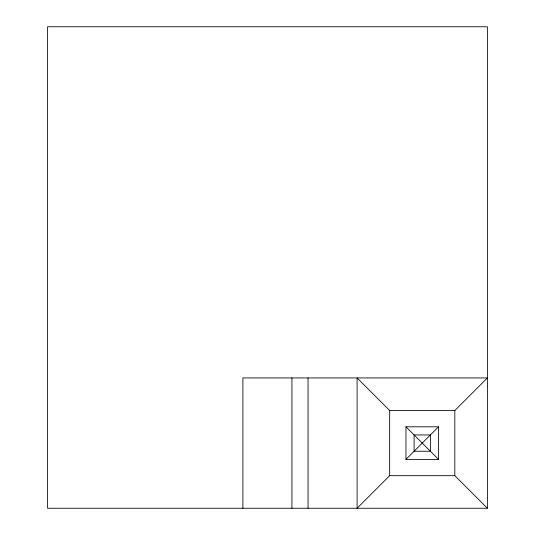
<?xml version="1.0" encoding="UTF-8"?>
<svg xmlns="http://www.w3.org/2000/svg" width="535" height="535" viewBox="0 0 535 535"><rect width="100%" height="100%" fill="white"/><g stroke="black" fill="none" stroke-linecap="round" stroke-linejoin="round"><path stroke-width="0.8" d="M487.398 508.25L487.398 26.75L47.602 26.75L47.602 508.25L487.398 508.25L454.824 475.675L389.667 475.675L357.086 508.25L357.086 377.937L389.667 410.519L454.824 410.519L487.398 377.937L242.897 377.937L242.897 508.25M405.958 459.384L438.533 426.803L405.958 426.803L405.958 459.384L438.533 459.384L438.533 426.803M405.958 426.803L438.533 459.384M454.824 410.519L454.824 475.675M389.667 410.519L389.667 475.675M308.053 377.937L308.053 508.25M291.936 377.937L291.936 508.25M430.387 434.948L414.103 434.948L414.103 451.239L430.387 451.239L430.387 434.948"/></g></svg>
